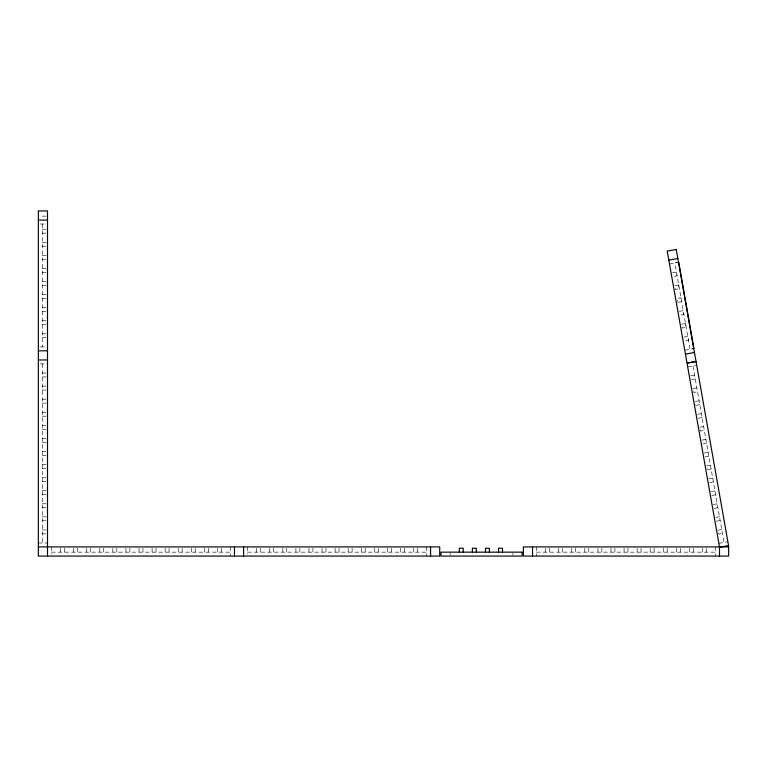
<?xml version="1.0" encoding="UTF-8"?>
<svg xmlns="http://www.w3.org/2000/svg" width="767" height="767" viewBox="0 0 767 767"><rect width="100%" height="100%" fill="white"/><g stroke="black" fill="none" stroke-linecap="round" stroke-linejoin="round"><path stroke-width="0.58" stroke-dasharray="3.83 2.88" d="M669.524 263.963L677.405 262.563M672.419 272.745L676.283 272.055L676.964 275.919L673.11 276.609M677.692 302.351L681.556 301.661L680.866 297.797L677.002 298.488L677.52 301.383M679.294 311.364L683.157 310.673L683.848 314.537L679.984 315.218M683.876 337.106L687.74 336.416L688.43 340.28L684.567 340.96M684.883 350.203L692.774 348.793M678.737 262.324L674.874 263.004L690.032 349.273L693.895 348.602M687.855 366.933L696.867 365.351M690.731 375.725L694.595 375.044M691.412 379.588L695.276 378.908M696.858 387.92L692.994 388.601L693.675 392.464L697.539 391.784M699.12 400.796L695.257 401.477L695.765 404.372M695.937 405.34L699.801 404.66M697.519 414.353L701.383 413.672M698.2 418.216L702.064 417.536M703.646 426.548L699.782 427.229L700.463 431.092L704.327 430.412M702.045 440.105L705.908 439.424M702.725 443.968L706.589 443.288M704.307 452.981L708.171 452.3M708.852 456.164L704.988 456.844L704.652 454.917M710.434 465.176L706.57 465.857L707.078 468.752M707.251 469.72L711.114 469.04M708.833 478.733L712.696 478.052M709.513 482.596L713.377 481.916M711.095 491.609L714.959 490.938M715.64 494.792L711.776 495.472L711.44 493.545M713.358 504.485L717.222 503.814M714.039 508.348L717.902 507.668M715.63 517.361L719.484 516.69M716.301 521.224L720.165 520.553M721.757 529.566L717.893 530.237L718.564 534.1L722.428 533.429M718.861 543.343L727.873 541.761M46.193 216.15L42.271 216.15L42.271 218.116M40.315 224.002L47.506 224.002M42.271 229.228L46.193 229.228M42.271 233.149L46.193 233.149M42.271 242.305L46.193 242.305M42.271 246.226L46.193 246.226M42.271 255.373L46.193 255.373M42.271 259.294L46.193 259.294M42.271 268.45L46.193 268.45M42.271 272.371L46.193 272.371M42.271 281.527L46.193 281.527M42.271 285.449L46.193 285.449M42.271 294.595L46.193 294.595M42.271 298.516L46.193 298.516M42.271 307.672L46.193 307.672M42.271 311.594L46.193 311.594M42.271 320.75L46.193 320.75M42.271 324.671L46.193 324.671M42.271 333.818L46.193 333.818M42.271 337.739L46.193 337.739M40.315 346.895L47.506 346.895M40.315 363.894L47.506 363.894M42.271 373.04L46.193 373.04M42.271 376.961L46.193 376.961M42.271 386.117L46.193 386.117M42.271 390.039L46.193 390.039M42.271 399.185L46.193 399.185M42.271 403.106L46.193 403.106M42.271 412.262L46.193 412.262M42.271 416.184L46.193 416.184M42.271 425.34L46.193 425.34M42.271 429.261L46.193 429.261M42.271 438.408L46.193 438.408M42.271 442.329L46.193 442.329M42.271 451.485L46.193 451.485M42.271 455.406L46.193 455.406M42.271 464.562L46.193 464.562M42.271 468.484L46.193 468.484M42.271 477.63L46.193 477.63M42.271 481.551L46.193 481.551M42.271 490.707L46.193 490.707M42.271 494.629L46.193 494.629M42.271 503.775L46.193 503.775M42.271 507.706L46.193 507.706M42.271 516.853L46.193 516.853M42.271 520.774L46.193 520.774M42.271 529.93L46.193 529.93M42.271 533.851L46.193 533.851M38.35 542.998L47.506 542.998M51.427 552.154L230.531 552.154M247.53 552.154L426.644 552.154M536.469 552.154L715.573 552.154M693.013 366.032L724.019 542.442M715.573 546.919L715.573 556.075M706.426 548.232L706.426 552.154M702.505 548.232L702.505 552.154M693.349 548.232L693.349 552.154M689.428 548.232L689.428 552.154M680.281 548.232L680.281 552.154M676.35 548.232L676.35 552.154M667.204 548.232L667.204 552.154M663.282 548.232L663.282 552.154M654.126 548.232L654.126 552.154M650.205 548.232L650.205 552.154M641.059 548.232L641.059 552.154M637.137 548.232L637.137 552.154M627.981 548.232L627.981 552.154M624.06 548.232L624.06 552.154M614.904 548.232L614.904 552.154M610.983 548.232L610.983 552.154M601.836 548.232L601.836 552.154M597.915 548.232L597.915 552.154M588.759 548.232L588.759 552.154M584.837 548.232L584.837 552.154M575.681 548.232L575.681 552.154M571.76 548.232L571.76 552.154M562.614 548.232L562.614 552.154M558.692 548.232L558.692 552.154M549.536 548.232L549.536 552.154M545.615 548.232L545.615 552.154M536.469 546.919L536.469 556.075M512.931 553.132L512.931 555.097M450.181 553.132L450.181 555.097M426.644 546.919L426.644 556.075M417.488 548.232L417.488 552.154M413.566 548.232L413.566 552.154M404.42 548.232L404.42 552.154M400.499 548.232L400.499 552.154M391.343 548.232L391.343 552.154M387.421 548.232L387.421 552.154M378.275 548.232L378.275 552.154M374.344 548.232L374.344 552.154M365.197 548.232L365.197 552.154M361.276 548.232L361.276 552.154M352.12 548.232L352.12 552.154M348.199 548.232L348.199 552.154M339.052 548.232L339.052 552.154M335.131 548.232L335.131 552.154M325.975 548.232L325.975 552.154M322.054 548.232L322.054 552.154M312.898 548.232L312.898 552.154M308.976 548.232L308.976 552.154M299.83 548.232L299.83 552.154M295.909 548.232L295.909 552.154M286.753 548.232L286.753 552.154M282.831 548.232L282.831 552.154M273.675 548.232L273.675 552.154M269.754 548.232L269.754 552.154M260.607 548.232L260.607 552.154M256.686 548.232L256.686 552.154M247.53 546.919L247.53 554.11M230.531 546.919L230.531 556.075M221.385 548.232L221.385 552.154M217.464 548.232L217.464 552.154M208.308 548.232L208.308 552.154M204.386 548.232L204.386 552.154M195.24 548.232L195.24 552.154M191.319 548.232L191.319 552.154M182.162 548.232L182.162 552.154M178.241 548.232L178.241 552.154M169.085 548.232L169.085 552.154M165.164 548.232L165.164 552.154M156.017 548.232L156.017 552.154M152.096 548.232L152.096 552.154M142.94 548.232L142.94 552.154M139.019 548.232L139.019 552.154M129.863 548.232L129.863 552.154M125.941 548.232L125.941 552.154M116.795 548.232L116.795 552.154M112.874 548.232L112.874 552.154M103.718 548.232L103.718 552.154M99.796 548.232L99.796 552.154M90.65 548.232L90.65 552.154M86.719 548.232L86.719 552.154M77.572 548.232L77.572 552.154M73.651 548.232L73.651 552.154M64.495 548.232L64.495 552.154M60.574 548.232L60.574 552.154M51.427 546.919L51.427 554.11M42.271 224.002L42.271 346.895M42.271 363.894L42.271 542.998M678.574 284.931L674.711 285.621L675.401 289.475L679.255 288.795L678.574 284.931M685.449 323.54L681.585 324.23L682.275 328.094L686.139 327.404L685.449 323.54"/><path stroke-width="1.15" d="M668.834 260.099L677.846 258.498M685.573 354.066L694.586 352.456M38.35 220.081L47.506 220.081M38.35 350.816L47.506 350.816M38.35 359.963L47.506 359.963M38.35 546.919L439.721 546.919L439.721 556.075L38.35 556.075L38.35 210.925L47.506 210.925L47.506 556.075M678.737 262.324L693.895 348.602M719.494 546.919L719.494 556.075M532.538 546.919L532.538 556.075M502.471 552.154L502.471 548.232L498.55 548.232L498.55 552.154M489.394 552.154L489.394 548.232L485.473 548.232L485.473 552.154M476.326 552.154L476.326 548.232L472.405 548.232L472.405 552.154M463.249 552.154L463.249 548.232L459.328 548.232L459.328 552.154M430.565 546.919L430.565 556.075M243.609 546.919L243.609 556.075M234.462 546.919L234.462 556.075M676.245 249.486L667.232 251.097L719.542 547.207L728.554 545.625L676.245 249.486M696.187 361.468L687.184 363.069L696.196 361.487M728.65 546.919L523.391 546.919L523.391 556.075L728.65 556.075L728.65 546.919M522.087 552.154L441.025 552.154L441.025 556.075L522.087 556.075L522.087 552.154"/></g></svg>
